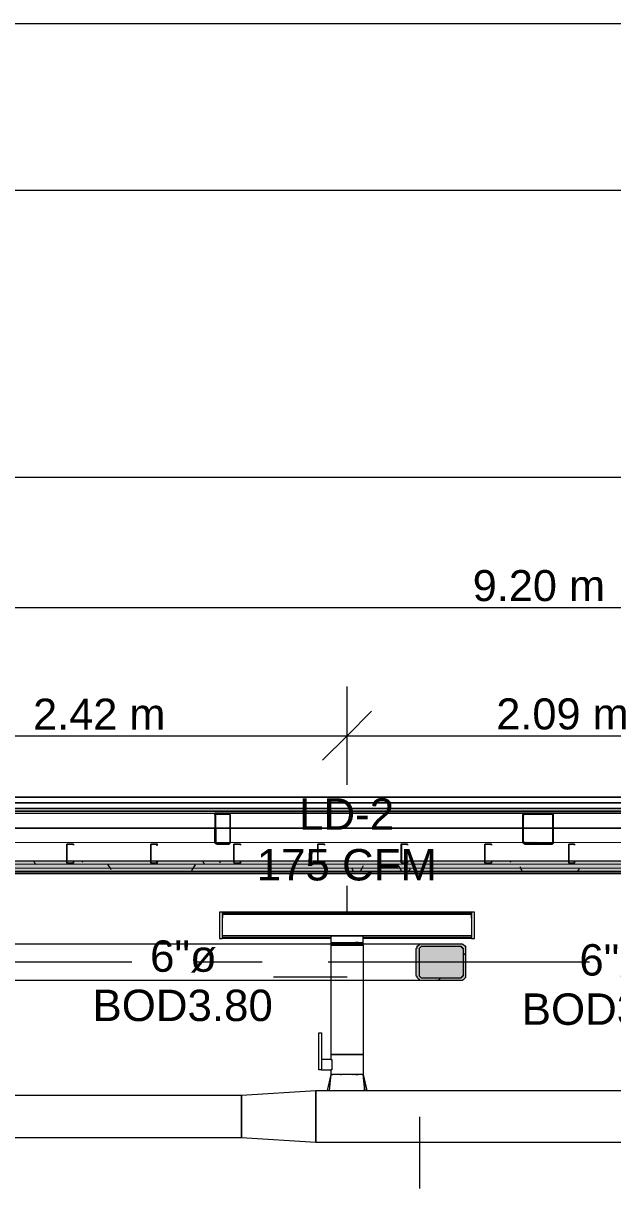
# Model space of a CAD drawing. Header units: metres. Extents: x 98 to 337, y -7 to 53.
# Drawn here: x 128.42 to 131.29, y 47.71 to 53.4 of the extents above; entities that cross this region are included whole.
import ezdxf

# ---------------------------------------------------------------- set-up
doc = ezdxf.new("R2010")
doc.units = ezdxf.units.M
doc.layers.add('HVAC - Ductos', color=5, linetype='Continuous', lineweight=0)
doc.layers.add('PDF_Text', color=7, linetype='Continuous', lineweight=0)
doc.layers.add('PDF_Geometry', color=7, linetype='Continuous', lineweight=0, true_color=0xaaaaaa)
doc.layers.add('PDF_Solid Fills', color=7, linetype='Continuous', lineweight=0, true_color=0xffffff)
doc.styles.add('PDF Helvetica', font='')
doc.styles.get('PDF Helvetica').set_extended_font_data('Helvetica')

msp = doc.modelspace()

# ---------------------------------------------------------------- hatches: boundary and pattern name
at = {"layer": 'PDF_Solid Fills', "lineweight": 0, "transparency": 33554559}
h = msp.add_hatch(color=256, dxfattribs=at)
h.paths.add_polyline_path([(129.4282, 49.4228), (129.4236, 49.4228), (129.4282, 49.4183)])
h.paths.add_polyline_path([(129.3595, 49.5557), (129.3549, 49.5557), (129.3549, 49.4183)])
h.paths.add_polyline_path([(129.3641, 49.5649), (129.4282, 49.5603), (129.4282, 49.5649)])
h.paths.add_polyline_path([(129.3595, 49.5603), (129.3595, 49.5649), (129.3549, 49.5649)])
h.paths.add_polyline_path([(129.4236, 49.4137), (129.4236, 49.4183), (129.3641, 49.4183)])
for points in [[(130.9997, 49.4183), (130.9997, 49.5649), (130.8531, 49.5649), (130.8485, 49.5603), (130.8485, 49.4274), (130.8531, 49.432), (130.8577, 49.5603), (130.9951, 49.5603), (130.9951, 49.4228), (130.8577, 49.4274), (130.8531, 49.4274), (130.8531, 49.4183), (130.8623, 49.4183), (130.9905, 49.4137), (130.9905, 49.4183)], [(158.9939, 49.3266), (142.4356, 49.3312), (105.9562, 49.3312), (105.9562, 49.3175), (158.9939, 49.3175)], [(158.9801, 49.2946), (158.9801, 49.3175), (105.9562, 49.3175), (105.9562, 49.2992), (158.9618, 49.2992)], [(105.9562, 49.2854), (158.9573, 49.2854), (158.9618, 49.2808), (158.9618, 49.2808), (158.9618, 49.2992), (105.9562, 49.2992)], [(130.3491, 48.7586), (130.5503, 48.754), (130.5507, 48.754), (130.5507, 48.7586), (130.5645, 48.7631), (130.569, 48.7677), (130.5736, 48.9172), (130.5736, 48.919), (130.5645, 48.9281), (130.3445, 48.9281), (130.3354, 48.9235), (130.3308, 48.9097), (130.3354, 48.9052), (130.3354, 48.7723), (130.34, 48.7723), (130.34, 48.7631), (130.3445, 48.7631)]]:
    msp.add_hatch(color=256, dxfattribs=at).paths.add_polyline_path(points)

# ---------------------------------------------------------------- linework, layer by layer
at = {"layer": 'HVAC - Ductos', "lineweight": 0}
for points in [[(129.3778, 49.0839), (129.3778, 48.9555), (129.3915, 48.9555), (129.3915, 49.0839)], [(129.3915, 49.0747), (130.6011, 49.0747), (130.6011, 48.9692), (129.3915, 48.9692)], [(130.6149, 49.0839), (130.6011, 49.0839), (130.6011, 48.9555), (130.6149, 48.9555)], [(130.6011, 48.9692), (129.3915, 48.9692)], [(129.8589, 48.4974), (129.8727, 48.4974), (129.8727, 48.3187), (129.8589, 48.3187)], [(129.9276, 48.2958), (129.923, 48.2958)], [(129.9689, 48.2958), (129.9643, 48.2958)], [(130.0284, 48.2958), (130.0238, 48.2958)], [(130.0513, 48.2958), (130.0376, 48.2958)], [(129.4832, 48.195), (129.8451, 48.2179), (129.8451, 47.9659), (129.4832, 47.9888)], [(131.5541, 47.9659), (129.8451, 47.9659), (129.8451, 48.2179), (131.5541, 48.2179)], [(130.088, 48.2179), (130.0925, 48.2179)], [(129.4832, 47.9888), (127.3985, 47.9888), (127.3985, 48.195), (129.4832, 48.195)]]:
    msp.add_lwpolyline(points, close=True, dxfattribs=at)
for points in [[(130.6011, 49.0563), (130.6011, 49.0609), (130.6011, 49.0655), (130.6011, 49.0839), (130.6011, 49.0793), (129.3915, 49.0793), (129.3915, 49.0839), (129.3915, 49.0655), (129.3915, 49.0609), (129.3915, 49.0563)], [(130.6011, 49.0839), (129.3915, 49.0839)], [(129.3915, 49.0609), (129.3915, 49.0655), (129.3915, 49.0701)], [(130.6011, 49.0701), (130.6011, 49.0655), (130.6011, 49.0609)], [(129.3915, 49.0243), (129.3915, 49.0289)], [(129.3915, 49.0105), (129.3915, 49.0197)], [(130.6011, 49.0289), (130.6011, 49.0243)], [(130.6011, 49.0197), (130.6011, 49.0105)], [(129.9185, 48.9555), (129.3915, 48.9555), (129.3915, 48.9601), (129.3915, 48.9784), (129.3915, 48.9876)], [(129.3915, 48.9738), (129.3915, 48.9784), (129.3915, 48.983)], [(129.3915, 48.9601), (129.9185, 48.9601)], [(130.033, 48.9692), (130.0147, 48.9692), (129.9963, 48.9692), (129.978, 48.9692), (129.9597, 48.9692), (129.9413, 48.9692), (129.9322, 48.9692), (129.923, 48.9692), (129.9185, 48.9692), (129.9185, 48.9372), (129.9185, 48.9235), (129.9276, 48.9235), (129.9413, 48.9235), (129.9689, 48.9235), (129.9963, 48.9235), (130.0238, 48.9235), (130.0513, 48.9235), (130.0651, 48.9235), (130.0742, 48.9235), (130.0742, 48.9372), (130.0742, 48.9692), (130.0696, 48.9692), (130.0605, 48.9692), (130.0513, 48.9692), (130.0376, 48.9692)], [(130.6011, 48.9876), (130.6011, 48.9784), (130.6011, 48.9601), (130.6011, 48.9555), (130.0742, 48.9555)], [(130.0742, 48.9601), (130.6011, 48.9601)], [(130.6011, 48.983), (130.6011, 48.9784), (130.6011, 48.9738)], [(130.0284, 48.9235), (130.033, 48.9235), (130.0513, 48.9235), (130.0605, 48.9235), (130.0651, 48.9235), (130.0696, 48.9235), (130.0742, 48.9235), (130.0742, 48.392), (130.0696, 48.392), (130.0605, 48.392), (130.0513, 48.392), (130.033, 48.392), (130.0147, 48.392), (129.9963, 48.392), (129.978, 48.392), (129.9597, 48.392), (129.9413, 48.392), (129.9322, 48.392), (129.923, 48.392), (129.9185, 48.392), (129.9185, 48.3691), (129.8727, 48.3691), (129.8727, 48.3645), (129.8727, 48.3599), (129.8727, 48.3553), (129.8727, 48.3508), (129.8727, 48.3416), (129.8727, 48.337), (129.8727, 48.3324), (129.8727, 48.3232), (129.8727, 48.3187), (129.9185, 48.3187), (129.9185, 48.2958), (129.9093, 48.2179)], [(129.9643, 48.9235), (129.9597, 48.9235), (129.9413, 48.9235), (129.9322, 48.9235), (129.9276, 48.9235), (129.923, 48.9235), (129.9185, 48.9235), (129.9185, 48.392), (129.923, 48.392), (129.9322, 48.392), (129.9413, 48.392), (129.9597, 48.392), (129.978, 48.392), (129.9963, 48.392), (130.0147, 48.392), (130.033, 48.392), (130.0513, 48.392), (130.0605, 48.392), (130.0696, 48.392), (130.0742, 48.392), (130.0742, 48.2958), (130.0696, 48.2958), (130.0651, 48.2958), (130.0605, 48.2958), (130.0513, 48.2958), (130.033, 48.2958), (130.0147, 48.2958), (129.9963, 48.2958), (129.978, 48.2958), (129.9597, 48.2958), (129.9413, 48.2958), (129.9322, 48.2958), (129.9276, 48.2958), (129.923, 48.2958), (129.9185, 48.2958), (129.9001, 48.2179), (129.9047, 48.2179)], [(129.9185, 48.9372), (129.923, 48.9372), (129.9413, 48.9372), (129.9689, 48.9372), (129.9963, 48.9372), (130.0284, 48.9372), (130.0513, 48.9372), (130.0696, 48.9372), (130.0742, 48.9372)], [(129.9689, 48.9235), (129.978, 48.9235), (129.9963, 48.9235), (130.0147, 48.9235), (130.0238, 48.9235)], [(130.0513, 48.9372), (130.0376, 48.9372)], [(129.9185, 48.3691), (129.923, 48.3691), (129.923, 48.3645), (129.923, 48.3553), (129.923, 48.3462), (129.923, 48.337), (129.923, 48.3324), (129.923, 48.3232), (129.923, 48.3187), (129.9185, 48.3187)], [(129.9185, 48.2958), (129.9001, 48.2179), (129.9047, 48.2179), (129.9139, 48.2179), (129.923, 48.2179), (129.9413, 48.2179), (129.9459, 48.2179)], [(130.0147, 48.2179), (130.0192, 48.2179), (130.0284, 48.2179), (130.0376, 48.2179), (130.0421, 48.2179), (130.0513, 48.2179), (130.0696, 48.2179), (130.0788, 48.2179), (130.0834, 48.2179), (130.0742, 48.2958)], [(130.0925, 48.2179), (130.0742, 48.2958), (130.0925, 48.2179)], [(129.9505, 48.2179), (129.9551, 48.2179), (129.9643, 48.2179), (129.978, 48.2179)], [(129.9826, 48.2179), (129.9872, 48.2179), (130.0101, 48.2179)], [(130.0788, 48.2179), (130.0742, 48.2179)]]:
    msp.add_lwpolyline(points, dxfattribs=at)
at = {"layer": 'PDF_Geometry', "color": 7, "lineweight": 0}
msp.add_lwpolyline([(188.0788, 53.3989), (188.0788, -6.5801), (98.1077, -6.5801), (98.1077, 53.3989)], close=True, dxfattribs=at)
msp.add_lwpolyline([(187.6018, 52.5879), (99.2073, 52.5879), (99.2073, -5.9158), (187.6018, -5.9158)], dxfattribs=at)
at = {"layer": 'PDF_Geometry', "lineweight": 0}
for points in [[(107.6972, 51.196), (158.751, 51.196)], [(107.6972, 50.5637), (117.1309, 50.5637), (126.3264, 50.5637), (135.5219, 50.5637), (144.7219, 50.5637), (153.9174, 50.5637), (158.751, 50.5637)], [(129.9963, 49.7023), (129.9963, 49.9406), (129.9963, 50.1789)], [(130.1154, 50.0597), (129.9963, 49.9406), (129.8772, 49.8215)], [(118.5054, 49.9406), (120.3565, 49.9406), (122.9038, 49.9406), (125.0756, 49.9406), (126.3264, 49.9406), (127.5772, 49.9406), (129.9963, 49.9406), (132.081, 49.9406), (134.2298, 49.9406), (135.5219, 49.9406), (137.0338, 49.9406), (138.8665, 49.9406), (141.2077, 49.9406), (143.3749, 49.9406), (144.7219, 49.9406), (146.0735, 49.9406), (148.2132, 49.9406), (150.4078, 49.9406), (152.5062, 49.9406), (153.9174, 49.9406), (156.4373, 49.9406)], [(129.4282, 49.6428), (129.3549, 49.6428)], [(130.9631, 49.6428), (130.8852, 49.6428)], [(127.8292, 49.5649), (126.3905, 49.5649), (127.8567, 49.5649), (129.3915, 49.5649), (130.8623, 49.5649), (129.4236, 49.5649)], [(127.8888, 49.5649), (129.3641, 49.5649)], [(129.3549, 49.5557), (129.3549, 49.5603)], [(129.3595, 49.5649), (129.3641, 49.5649)], [(130.8485, 49.542), (130.8531, 49.5466)], [(130.8668, 49.5603), (130.8714, 49.5649)], [(132.4292, 49.5649), (130.9905, 49.5649), (132.4567, 49.5649), (133.9916, 49.5649), (135.4577, 49.5649), (134.019, 49.5649)], [(129.3549, 49.4228), (129.3549, 49.4916)], [(129.3595, 49.4916), (129.3595, 49.4228), (129.3595, 49.4183)], [(129.4282, 49.4916), (129.4282, 49.4228), (129.4282, 49.4916)], [(130.8485, 49.4916), (130.8485, 49.4228), (130.8485, 49.4183)], [(130.9997, 49.4183), (130.9997, 49.4228), (130.9997, 49.4916)], [(159.0855, 49.4137), (159.0855, 49.4183), (105.9562, 49.4228)], [(129.4236, 49.4183), (129.4282, 49.4228)], [(129.0434, 49.3633), (129.0434, 49.3679)], [(131.073, 49.3816), (131.073, 49.3862)], [(158.9801, 37.1027), (158.9801, 49.2808), (158.9801, 49.2946), (158.9801, 49.3129), (105.9562, 49.3175)], [(158.9618, 37.1027), (158.9618, 49.2808), (158.9618, 49.2946), (105.9562, 49.2992)], [(105.9562, 49.2854), (158.9481, 49.2808), (158.9481, 37.1027), (148.5247, 37.1027), (148.5247, 37.089), (158.9481, 37.089), (148.5247, 37.089), (148.5247, 37.1027), (158.9481, 37.1027)], [(130.2575, 49.3312), (129.8543, 49.3312), (129.4465, 49.3312), (129.0434, 49.3312), (128.6356, 49.3312), (128.2324, 49.3312)], [(128.4844, 49.3129), (128.4752, 49.3312)], [(128.7135, 49.3266), (128.7089, 49.3312)], [(128.8509, 49.29), (128.8463, 49.2992), (128.8371, 49.3129), (128.8325, 49.3175)], [(129.2587, 49.3129), (129.2495, 49.2992), (129.2403, 49.2854)], [(129.3045, 49.3175), (129.2953, 49.3312)], [(129.3823, 49.3312), (129.3778, 49.3221)], [(129.8955, 49.3084), (129.8909, 49.3129), (129.8818, 49.3312)], [(130.0284, 49.2808), (130.0192, 49.2992)], [(130.0742, 49.3084), (130.0696, 49.2992), (130.0605, 49.2808)], [(130.2621, 49.2808), (130.2529, 49.2992), (130.2438, 49.3129)], [(132.2872, 49.3312), (131.884, 49.3312), (131.4762, 49.3312), (131.073, 49.3312), (130.6652, 49.3312), (130.2621, 49.3312)], [(130.3033, 49.2946), (130.2941, 49.2808)], [(130.7936, 49.3312), (130.789, 49.3266)], [(130.8485, 49.2808), (130.8394, 49.2992), (130.8394, 49.3038)], [(131.1234, 49.2946), (131.1143, 49.2808)], [(126.4272, 49.2808), (135.421, 49.2808)], [(135.421, 49.2808), (126.4272, 49.2808)], [(129.9963, 49.0839), (129.9963, 49.2121)], [(130.3629, 48.9281), (126.6517, 48.9281)], [(130.5599, 48.873), (130.5736, 48.8868)], [(128.9517, 48.841), (127.6826, 48.841)], [(129.584, 48.841), (129.2678, 48.841)], [(131.1738, 48.841), (129.9047, 48.841)], [(126.6517, 48.754), (130.3629, 48.754)], [(129.9963, 48.7677), (129.639, 48.7677)], [(130.4407, 48.754), (130.4499, 48.7631)], [(130.3491, 48.0896), (130.3491, 47.7414)]]:
    msp.add_lwpolyline(points, dxfattribs=at)
for points in [[(126.3264, 49.6428), (127.8567, 49.6428), (129.3915, 49.6428), (127.8567, 49.6428), (126.3264, 49.6428), (124.7915, 49.6428)], [(132.4567, 49.6428), (133.9916, 49.6428), (132.4567, 49.6428), (130.9218, 49.6428), (129.3915, 49.6428), (130.9218, 49.6428)], [(129.3915, 49.6153), (127.8567, 49.6153)], [(129.3915, 49.5878), (127.8567, 49.5878)], [(129.3915, 49.5741), (127.8567, 49.5741)], [(130.9218, 49.6153), (129.3915, 49.6153)], [(130.9218, 49.5878), (129.3915, 49.5878)], [(130.9218, 49.5741), (129.3915, 49.5741)], [(132.4567, 49.6153), (130.9218, 49.6153)], [(132.4567, 49.5878), (130.9218, 49.5878)], [(132.4567, 49.5741), (130.9218, 49.5741)], [(129.4282, 49.5557), (129.4282, 49.5649), (129.4236, 49.5649), (129.3641, 49.5649), (129.3549, 49.5649), (129.3549, 49.5557), (129.3549, 49.4228), (129.3549, 49.4183), (129.3641, 49.4137), (129.4236, 49.4137), (129.4282, 49.4183), (129.4282, 49.4228)], [(129.3641, 49.5603), (129.4236, 49.5603), (129.4282, 49.5557), (129.4282, 49.4228), (129.4236, 49.4183), (129.3641, 49.4183), (129.3595, 49.4183), (129.3595, 49.4228), (129.3595, 49.5557), (129.3595, 49.5603)], [(130.8623, 49.4137), (130.9905, 49.4137), (130.9997, 49.4183), (130.9997, 49.4274), (130.9997, 49.5557), (130.9997, 49.5603), (130.9905, 49.5649), (130.8623, 49.5649), (130.8531, 49.5603), (130.8485, 49.5557), (130.8485, 49.4274), (130.8531, 49.4183)], [(130.9951, 49.4274), (130.9951, 49.4228), (130.9905, 49.4183), (130.8623, 49.4183), (130.8577, 49.4228), (130.8531, 49.4274), (130.8531, 49.5557), (130.8577, 49.5603), (130.8623, 49.5603), (130.9905, 49.5603), (130.9951, 49.5603), (130.9951, 49.5557)], [(127.8979, 49.4916), (129.3549, 49.4916)], [(129.3595, 49.4916), (129.3915, 49.4916)], [(129.3915, 49.4916), (129.4282, 49.4916), (130.8485, 49.4916), (129.4282, 49.4916)], [(130.9218, 49.4916), (130.9951, 49.4916), (130.9218, 49.4916), (130.8531, 49.4916)], [(130.9997, 49.4916), (132.42, 49.4916)], [(128.6676, 49.4137), (128.6401, 49.4137), (128.6356, 49.4137), (128.6356, 49.3266), (128.6356, 49.3221), (128.6401, 49.3221), (128.6676, 49.3221), (128.6676, 49.3312), (128.6676, 49.3221), (128.6401, 49.3221), (128.6356, 49.3221), (128.6356, 49.3266), (128.6356, 49.4137), (128.6401, 49.4137), (128.6676, 49.4137), (128.6676, 49.4092)], [(129.0754, 49.4137), (129.0434, 49.4137), (129.0434, 49.3266), (129.0434, 49.3221), (129.0754, 49.3221), (129.0754, 49.3312), (129.0708, 49.3312), (129.0708, 49.3221), (129.0434, 49.3221), (129.0434, 49.3266), (129.0434, 49.4137), (129.0708, 49.4137), (129.0708, 49.4092), (129.0754, 49.4092)], [(129.4786, 49.4137), (129.4511, 49.4137), (129.4465, 49.4137), (129.4465, 49.3266), (129.4465, 49.3221), (129.4511, 49.3221), (129.4786, 49.3221), (129.4786, 49.3312), (129.4786, 49.3221), (129.4511, 49.3221), (129.4465, 49.3266), (129.4465, 49.4137), (129.4511, 49.4137), (129.4786, 49.4137), (129.4786, 49.4092)], [(129.8863, 49.4137), (129.8543, 49.4137), (129.8543, 49.3266), (129.8543, 49.3221), (129.8863, 49.3221), (129.8863, 49.3312), (129.8863, 49.3221), (129.8543, 49.3221), (129.8543, 49.3266), (129.8543, 49.4137), (129.8863, 49.4137), (129.8863, 49.4092)], [(130.2896, 49.4137), (130.2621, 49.4137), (130.2575, 49.4137), (130.2575, 49.3266), (130.2621, 49.3221), (130.2896, 49.3221), (130.2896, 49.3312), (130.2896, 49.3221), (130.2621, 49.3221), (130.2621, 49.3266), (130.2621, 49.4137), (130.2896, 49.4137), (130.2896, 49.4092)], [(130.6974, 49.4137), (130.6652, 49.4137), (130.6652, 49.3266), (130.6652, 49.3221), (130.6974, 49.3221), (130.6974, 49.3312), (130.6974, 49.3221), (130.6652, 49.3221), (130.6652, 49.3266), (130.6652, 49.4137), (130.6974, 49.4137), (130.6974, 49.4092)], [(131.1005, 49.4137), (131.073, 49.4137), (131.073, 49.3266), (131.073, 49.3221), (131.1005, 49.3221), (131.1005, 49.3312), (131.1005, 49.3221), (131.073, 49.3221), (131.073, 49.3266), (131.073, 49.4137), (131.1005, 49.4137), (131.1005, 49.4092)], [(126.4272, 49.2808), (135.421, 49.2808)], [(126.4272, 49.2717), (135.421, 49.2717)], [(126.4272, 49.2717), (135.421, 49.2717)], [(130.3629, 48.9281), (130.3583, 48.9281), (130.3491, 48.9281), (130.3445, 48.9235), (130.34, 48.9189), (130.3354, 48.9189), (130.3354, 48.9097), (130.3308, 48.9052), (130.3308, 48.7768), (130.3354, 48.7723), (130.3354, 48.7677), (130.34, 48.7631), (130.3445, 48.7586), (130.3491, 48.754), (130.3583, 48.754), (130.3629, 48.754), (130.5415, 48.754), (130.5507, 48.754), (130.5553, 48.754), (130.5645, 48.7586), (130.569, 48.7631), (130.5736, 48.7677), (130.5736, 48.7723), (130.5736, 48.7768), (130.5736, 48.9052), (130.5736, 48.9097), (130.5736, 48.9189), (130.569, 48.9189), (130.5645, 48.9235), (130.5553, 48.9281), (130.5507, 48.9281), (130.5415, 48.9281)], [(130.3491, 48.7768), (130.3491, 48.9052), (130.3491, 48.9097), (130.3537, 48.9143), (130.3583, 48.9189), (130.3629, 48.9189), (130.5415, 48.9189), (130.5461, 48.9189), (130.5507, 48.9189), (130.5507, 48.9143), (130.5553, 48.9143), (130.5553, 48.9097), (130.5599, 48.9097), (130.5599, 48.9052), (130.5599, 48.7768), (130.5599, 48.7723), (130.5553, 48.7723), (130.5553, 48.7677), (130.5507, 48.7677), (130.5507, 48.7631), (130.5461, 48.7631), (130.5415, 48.7631), (130.3629, 48.7631), (130.3583, 48.7631), (130.3537, 48.7677), (130.3491, 48.7723)]]:
    msp.add_lwpolyline(points, close=True, dxfattribs=at)

# ---------------------------------------------------------------- texts
at = {"layer": 'PDF_Text', "lineweight": 0, "attachment_point": 4, "style": 'PDF Helvetica'}
for s, insert, char_height in [('9.20 m', (130.6068, 50.6684), 0.15053), ('2.42 m', (128.4717, 50.0453), 0.15053), ('2.09 m', (130.7214, 50.0453), 0.15053), ('LD-2', (129.7638, 49.5603), 0.15242), ('175 CFM', (129.5576, 49.3129), 0.15242), ('6"ø', (129.0398, 48.8685), 0.15242), ('6"ø', (131.1246, 48.8501), 0.15242), ('BOD3.80', (128.7603, 48.6302), 0.15242), ('BOD3.80', (130.8451, 48.6119), 0.15242)]:
    msp.add_mtext(s, dxfattribs=dict(at, insert=insert, char_height=char_height))

doc.saveas('drawing.dxf')
